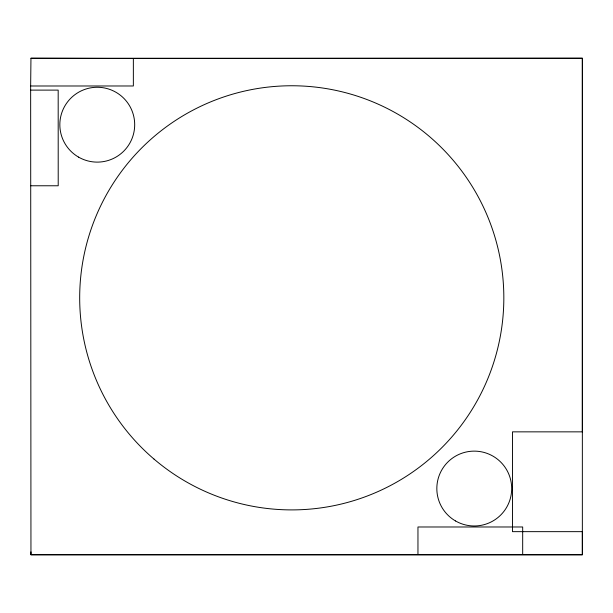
<?xml version="1.0" encoding="UTF-8"?>
<svg xmlns="http://www.w3.org/2000/svg" width="613" height="613" viewBox="0 0 613 613"><rect width="100%" height="100%" fill="white"/><g stroke="black" fill="none" stroke-linecap="round" stroke-linejoin="round"><path stroke-width="0.92" d="M30.65 85.996L30.956 58.25L582.35 58.25L582.35 554.75L30.956 554.75L30.65 85.996L133.358 85.981L133.358 58.534L30.956 58.25M133.358 58.534L582.35 58.25L582.342 431.851L512.483 431.851L512.483 531.655L582.342 531.655L582.35 554.75L30.956 554.75L30.956 551.884M30.734 90.111L58.181 90.111L58.212 185.77L30.765 185.77M522.682 554.428L522.682 526.981L417.959 526.988L417.959 554.436M78.556 157.104A37.424 37.424 0 0 0 134.691 124.692A37.424 37.424 0 0 0 78.556 92.279A37.424 37.424 0 0 0 78.556 157.104M455.551 520.966A37.424 37.424 0 0 0 511.686 488.553A37.424 37.424 0 0 0 455.551 456.141A37.424 37.424 0 0 0 455.551 520.966M154.024 459.091A212.075 212.075 0 0 0 500.277 336.483A212.075 212.075 0 0 0 220.971 97.919A212.075 212.075 0 0 0 154.024 459.091"/></g></svg>
